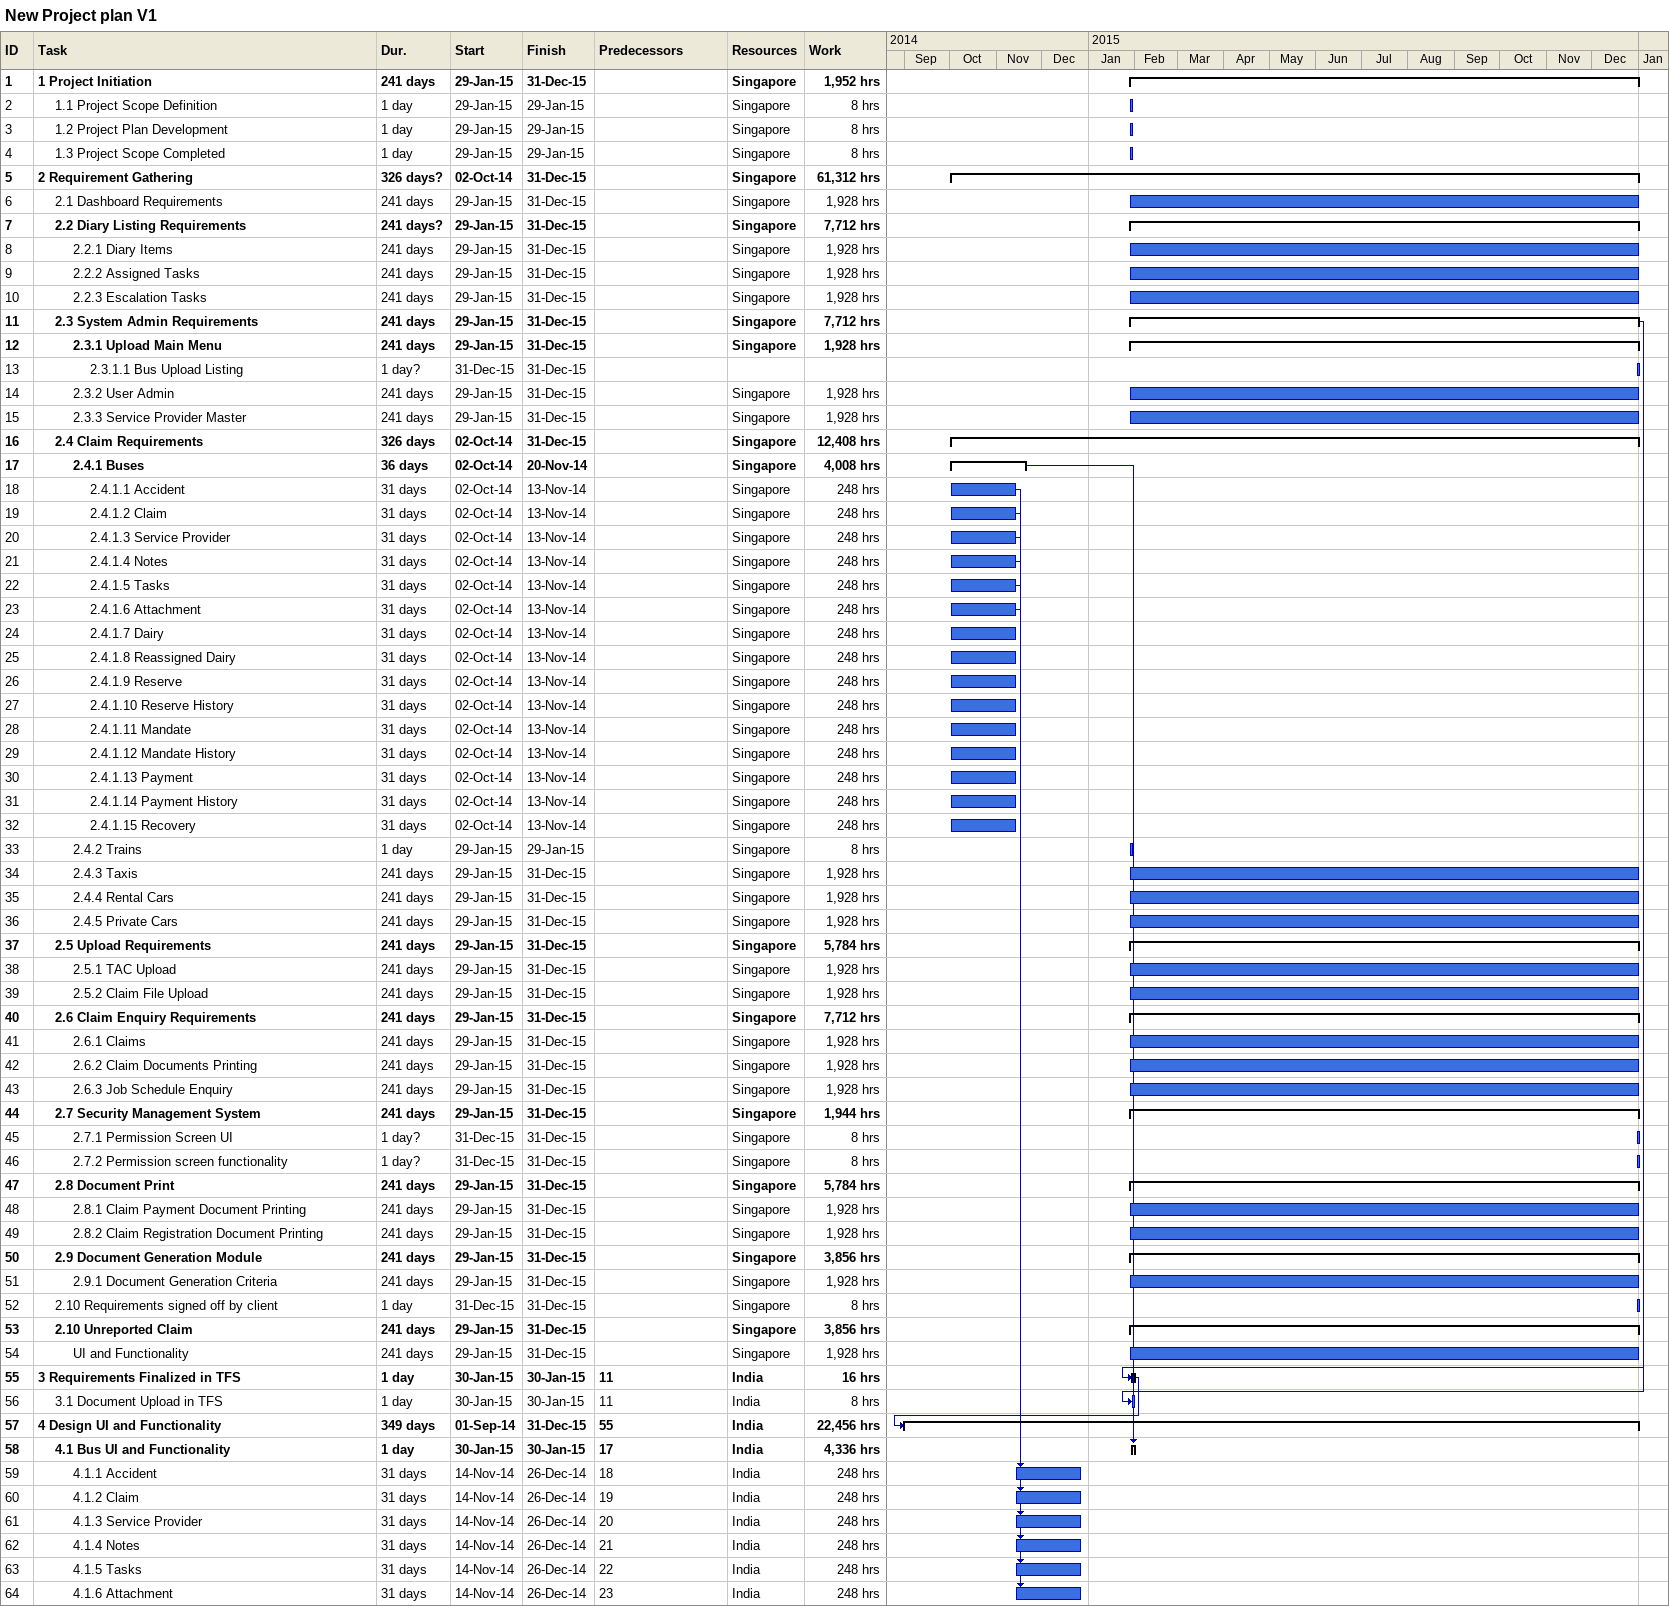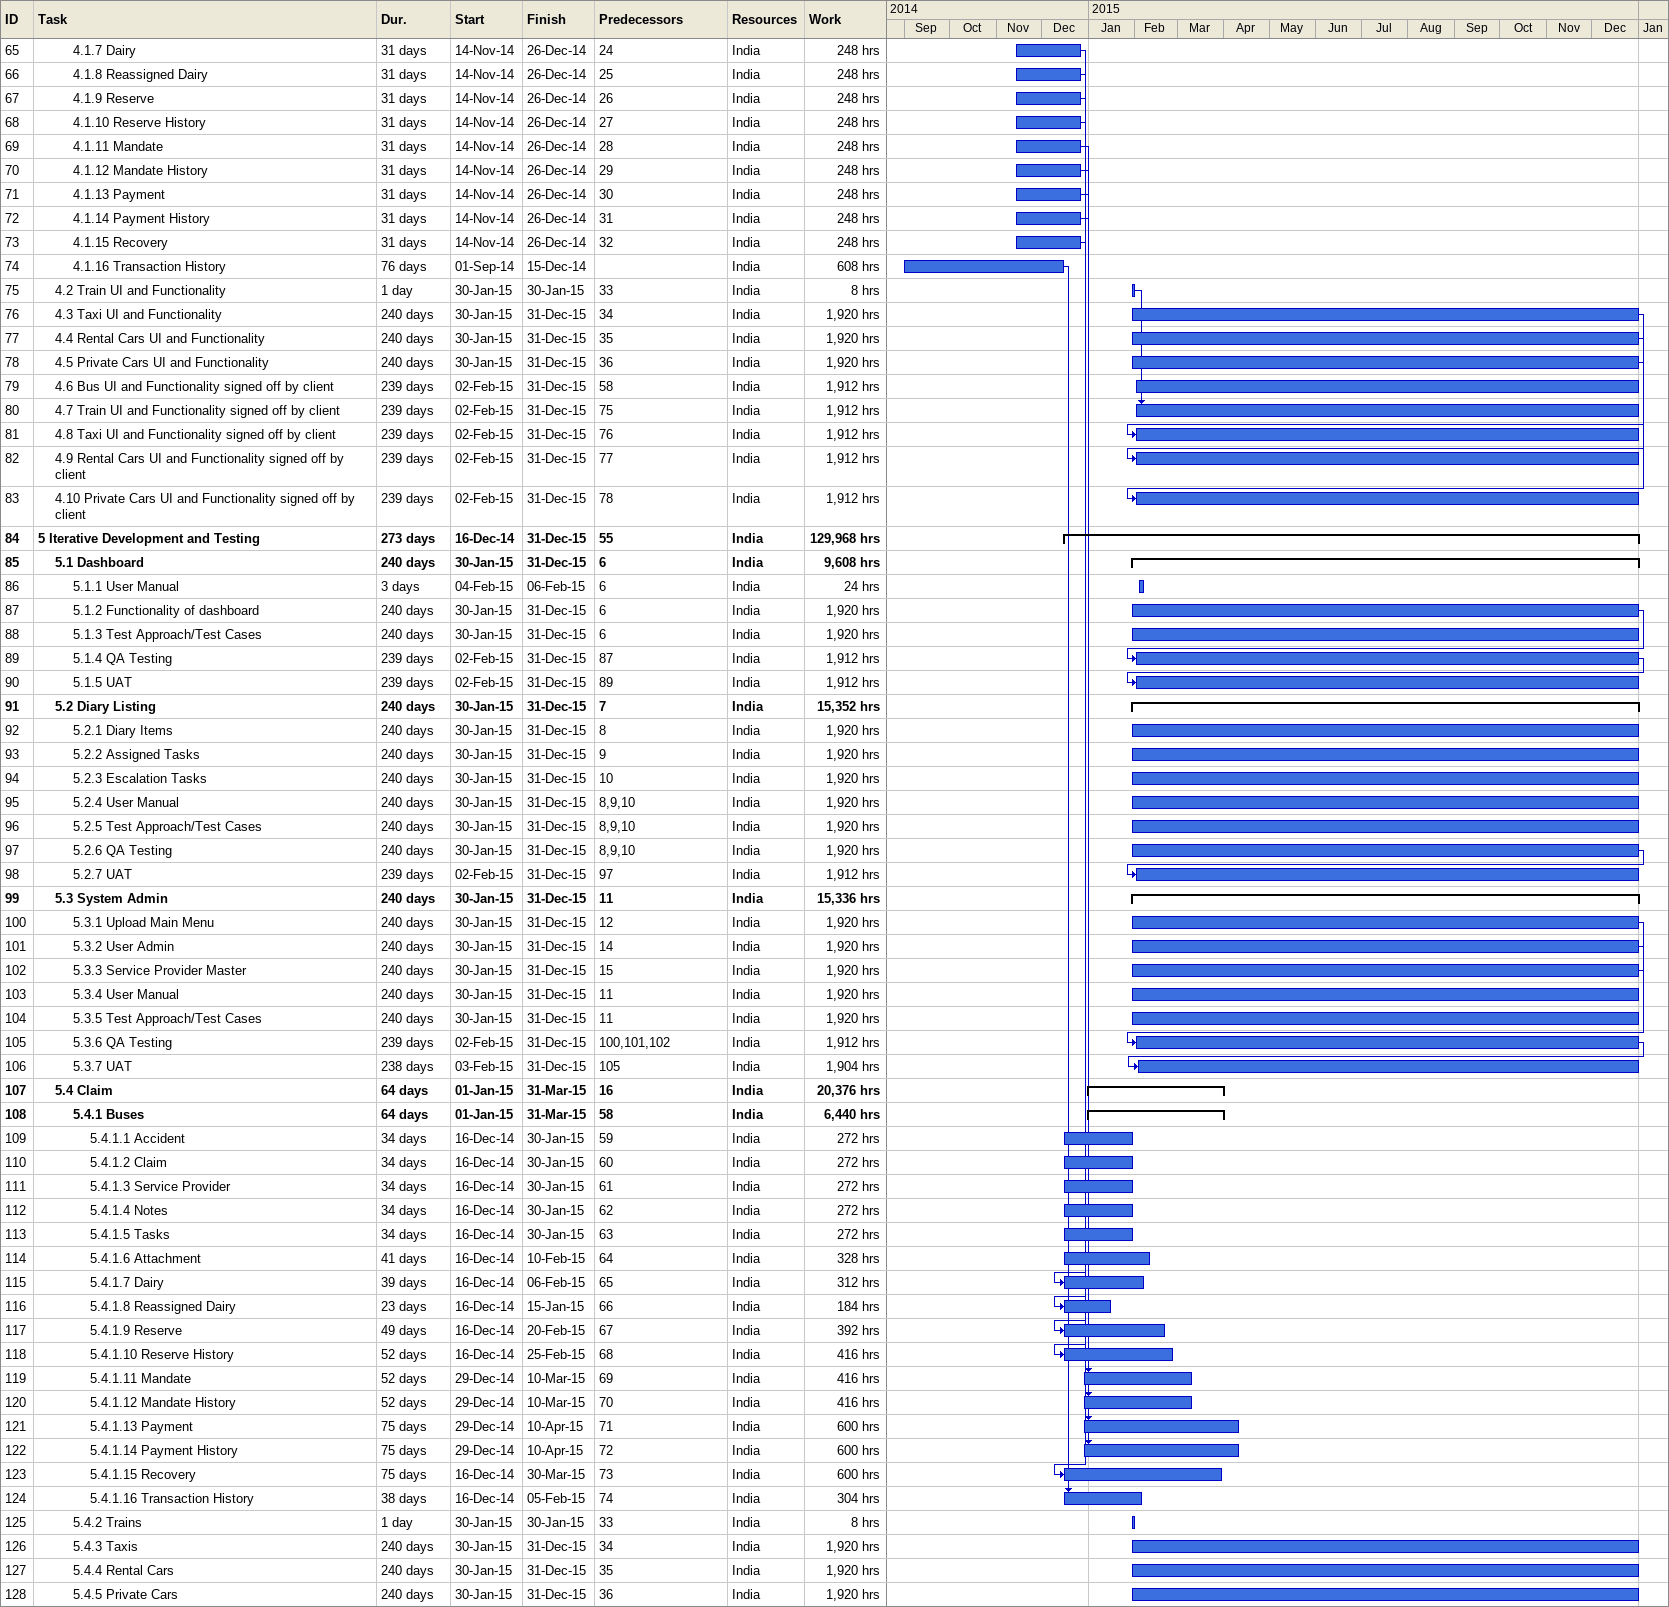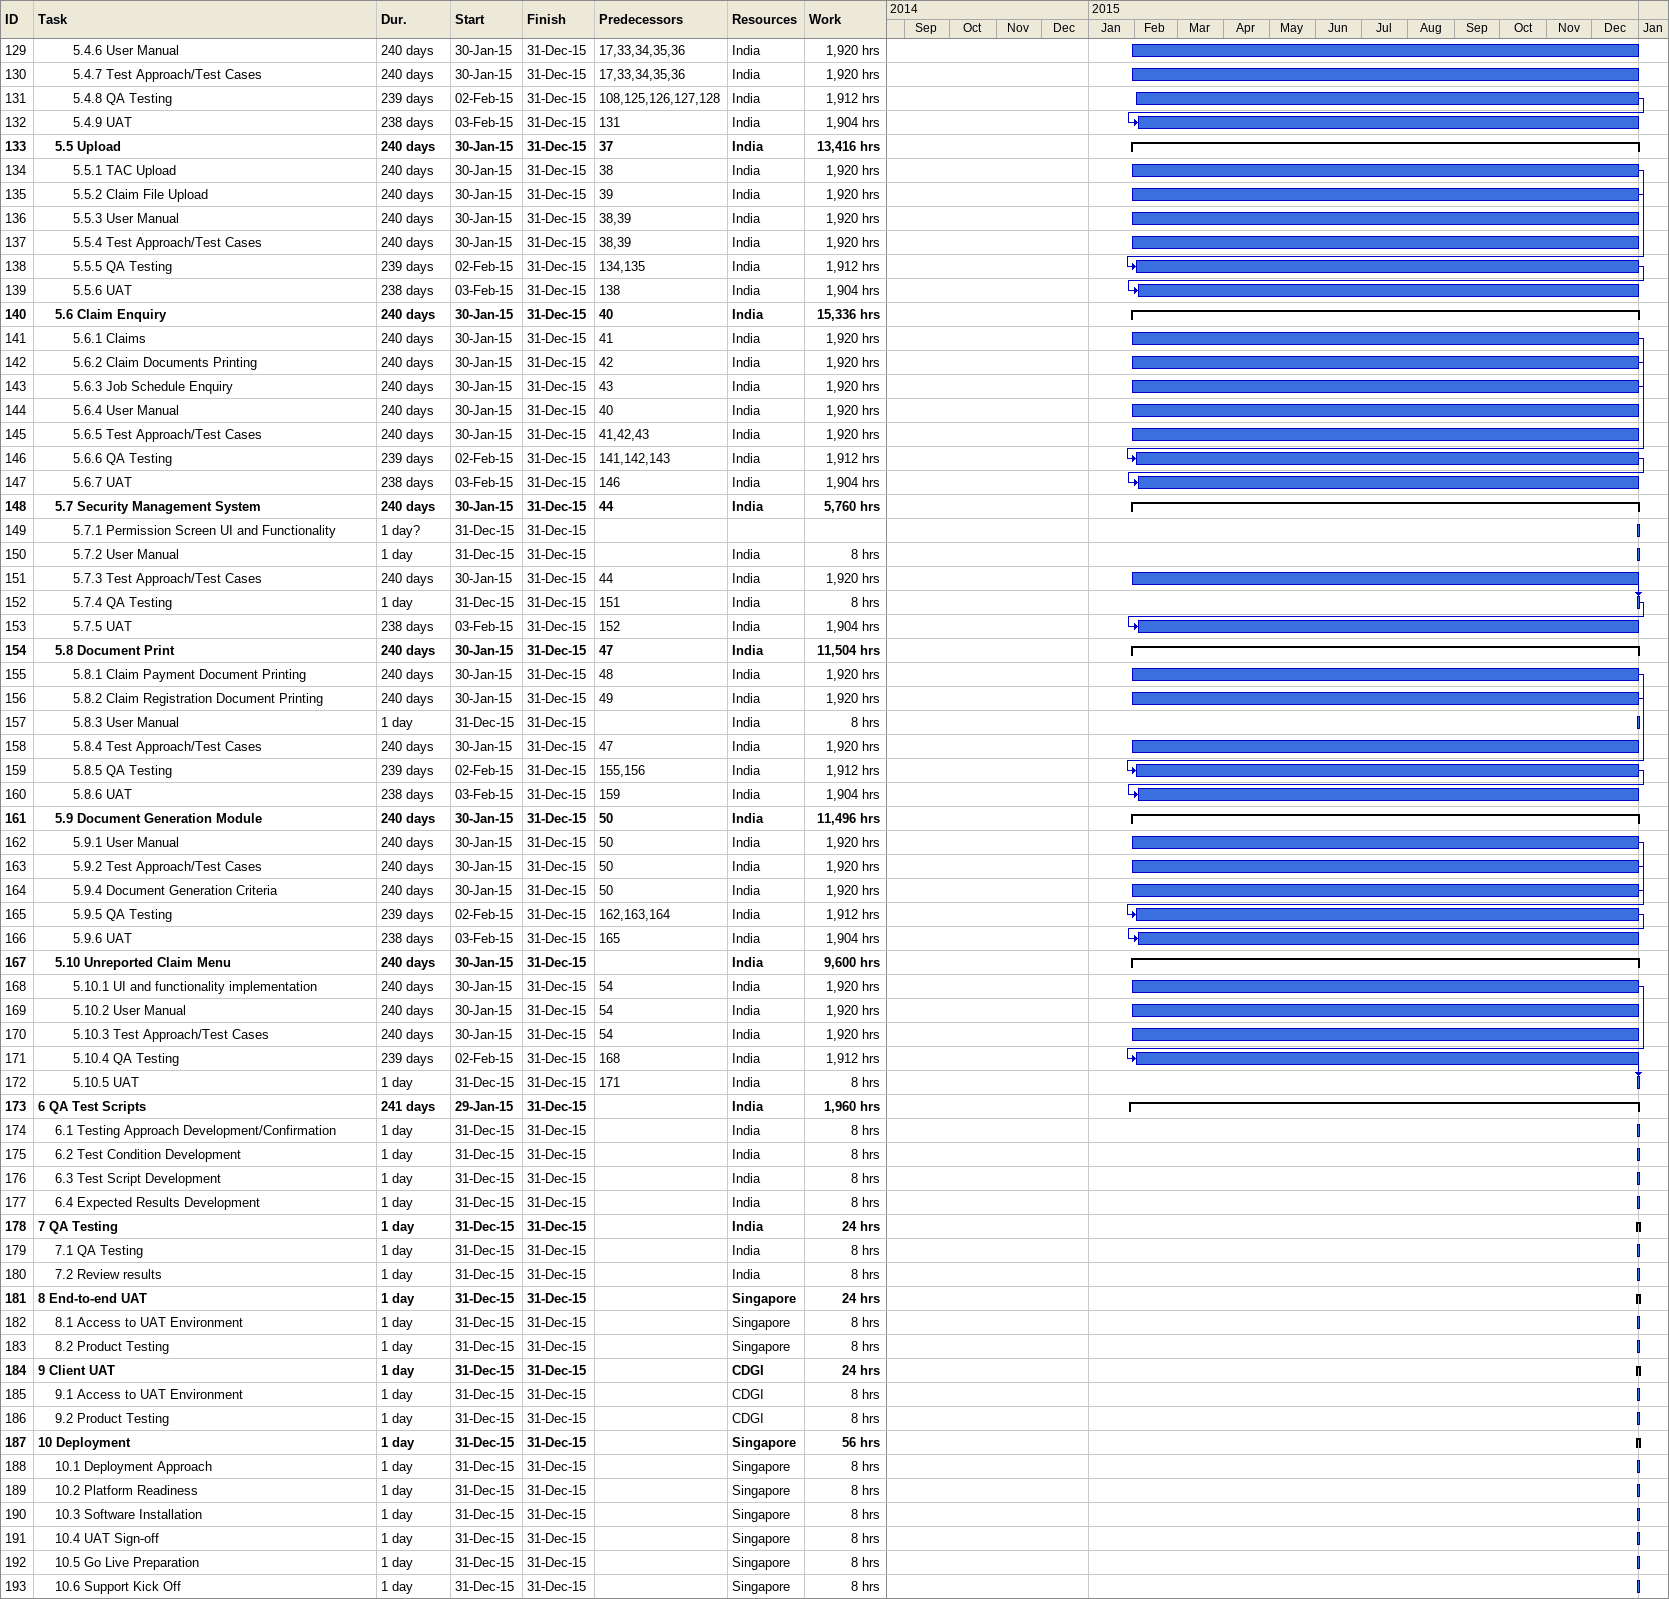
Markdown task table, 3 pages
New Project plan V1

| ID | Level | Task | Duration | Start | Finish | Predecessors | Resources | Work (h) |
|---|---|---|---|---|---|---|---|---|
| 1 | 1 | **1 Project Initiation** | 241d | 2015-01-29 | 2015-12-31 |  | Singapore | 1952 |
| 2 | 2 | 1.1 Project Scope Definition | 1d | 2015-01-29 | 2015-01-29 |  | Singapore | 8 |
| 3 | 2 | 1.2 Project Plan Development | 1d | 2015-01-29 | 2015-01-29 |  | Singapore | 8 |
| 4 | 2 | 1.3 Project Scope Completed | 1d | 2015-01-29 | 2015-01-29 |  | Singapore | 8 |
| 5 | 1 | **2 Requirement Gathering** | 326d? | 2014-10-02 | 2015-12-31 |  | Singapore | 61312 |
| 6 | 2 | 2.1 Dashboard Requirements | 241d | 2015-01-29 | 2015-12-31 |  | Singapore | 1928 |
| 7 | 2 | **2.2 Diary Listing Requirements** | 241d? | 2015-01-29 | 2015-12-31 |  | Singapore | 7712 |
| 8 | 3 | 2.2.1 Diary Items | 241d | 2015-01-29 | 2015-12-31 |  | Singapore | 1928 |
| 9 | 3 | 2.2.2 Assigned Tasks | 241d | 2015-01-29 | 2015-12-31 |  | Singapore | 1928 |
| 10 | 3 | 2.2.3 Escalation Tasks | 241d | 2015-01-29 | 2015-12-31 |  | Singapore | 1928 |
| 11 | 2 | **2.3 System Admin Requirements** | 241d | 2015-01-29 | 2015-12-31 |  | Singapore | 7712 |
| 12 | 3 | **2.3.1 Upload Main Menu** | 241d | 2015-01-29 | 2015-12-31 |  | Singapore | 1928 |
| 13 | 4 | 2.3.1.1 Bus Upload Listing | 1d? | 2015-12-31 | 2015-12-31 |  |  |  |
| 14 | 3 | 2.3.2 User Admin | 241d | 2015-01-29 | 2015-12-31 |  | Singapore | 1928 |
| 15 | 3 | 2.3.3 Service Provider Master | 241d | 2015-01-29 | 2015-12-31 |  | Singapore | 1928 |
| 16 | 2 | **2.4 Claim Requirements** | 326d | 2014-10-02 | 2015-12-31 |  | Singapore | 12408 |
| 17 | 3 | **2.4.1 Buses** | 36d | 2014-10-02 | 2014-11-20 |  | Singapore | 4008 |
| 18 | 4 | 2.4.1.1 Accident | 31d | 2014-10-02 | 2014-11-13 |  | Singapore | 248 |
| 19 | 4 | 2.4.1.2 Claim | 31d | 2014-10-02 | 2014-11-13 |  | Singapore | 248 |
| 20 | 4 | 2.4.1.3 Service Provider | 31d | 2014-10-02 | 2014-11-13 |  | Singapore | 248 |
| 21 | 4 | 2.4.1.4 Notes | 31d | 2014-10-02 | 2014-11-13 |  | Singapore | 248 |
| 22 | 4 | 2.4.1.5 Tasks | 31d | 2014-10-02 | 2014-11-13 |  | Singapore | 248 |
| 23 | 4 | 2.4.1.6 Attachment | 31d | 2014-10-02 | 2014-11-13 |  | Singapore | 248 |
| 24 | 4 | 2.4.1.7 Dairy | 31d | 2014-10-02 | 2014-11-13 |  | Singapore | 248 |
| 25 | 4 | 2.4.1.8 Reassigned Dairy | 31d | 2014-10-02 | 2014-11-13 |  | Singapore | 248 |
| 26 | 4 | 2.4.1.9 Reserve | 31d | 2014-10-02 | 2014-11-13 |  | Singapore | 248 |
| 27 | 4 | 2.4.1.10 Reserve History | 31d | 2014-10-02 | 2014-11-13 |  | Singapore | 248 |
| 28 | 4 | 2.4.1.11 Mandate | 31d | 2014-10-02 | 2014-11-13 |  | Singapore | 248 |
| 29 | 4 | 2.4.1.12 Mandate History | 31d | 2014-10-02 | 2014-11-13 |  | Singapore | 248 |
| 30 | 4 | 2.4.1.13 Payment | 31d | 2014-10-02 | 2014-11-13 |  | Singapore | 248 |
| 31 | 4 | 2.4.1.14 Payment History | 31d | 2014-10-02 | 2014-11-13 |  | Singapore | 248 |
| 32 | 4 | 2.4.1.15 Recovery | 31d | 2014-10-02 | 2014-11-13 |  | Singapore | 248 |
| 33 | 3 | 2.4.2 Trains | 1d | 2015-01-29 | 2015-01-29 |  | Singapore | 8 |
| 34 | 3 | 2.4.3 Taxis | 241d | 2015-01-29 | 2015-12-31 |  | Singapore | 1928 |
| 35 | 3 | 2.4.4 Rental Cars | 241d | 2015-01-29 | 2015-12-31 |  | Singapore | 1928 |
| 36 | 3 | 2.4.5 Private Cars | 241d | 2015-01-29 | 2015-12-31 |  | Singapore | 1928 |
| 37 | 2 | **2.5 Upload Requirements** | 241d | 2015-01-29 | 2015-12-31 |  | Singapore | 5784 |
| 38 | 3 | 2.5.1 TAC Upload | 241d | 2015-01-29 | 2015-12-31 |  | Singapore | 1928 |
| 39 | 3 | 2.5.2 Claim File Upload | 241d | 2015-01-29 | 2015-12-31 |  | Singapore | 1928 |
| 40 | 2 | **2.6 Claim Enquiry Requirements** | 241d | 2015-01-29 | 2015-12-31 |  | Singapore | 7712 |
| 41 | 3 | 2.6.1 Claims | 241d | 2015-01-29 | 2015-12-31 |  | Singapore | 1928 |
| 42 | 3 | 2.6.2 Claim Documents Printing | 241d | 2015-01-29 | 2015-12-31 |  | Singapore | 1928 |
| 43 | 3 | 2.6.3 Job Schedule Enquiry | 241d | 2015-01-29 | 2015-12-31 |  | Singapore | 1928 |
| 44 | 2 | **2.7 Security Management System** | 241d | 2015-01-29 | 2015-12-31 |  | Singapore | 1944 |
| 45 | 3 | 2.7.1 Permission Screen UI | 1d? | 2015-12-31 | 2015-12-31 |  | Singapore | 8 |
| 46 | 3 | 2.7.2 Permission screen functionality | 1d? | 2015-12-31 | 2015-12-31 |  | Singapore | 8 |
| 47 | 2 | **2.8 Document Print** | 241d | 2015-01-29 | 2015-12-31 |  | Singapore | 5784 |
| 48 | 3 | 2.8.1 Claim Payment Document Printing | 241d | 2015-01-29 | 2015-12-31 |  | Singapore | 1928 |
| 49 | 3 | 2.8.2 Claim Registration Document Printing | 241d | 2015-01-29 | 2015-12-31 |  | Singapore | 1928 |
| 50 | 2 | **2.9 Document Generation Module** | 241d | 2015-01-29 | 2015-12-31 |  | Singapore | 3856 |
| 51 | 3 | 2.9.1 Document Generation Criteria | 241d | 2015-01-29 | 2015-12-31 |  | Singapore | 1928 |
| 52 | 2 | 2.10 Requirements signed off by client | 1d | 2015-12-31 | 2015-12-31 |  | Singapore | 8 |
| 53 | 2 | **2.10 Unreported Claim** | 241d | 2015-01-29 | 2015-12-31 |  | Singapore | 3856 |
| 54 | 3 | UI and Functionality | 241d | 2015-01-29 | 2015-12-31 |  | Singapore | 1928 |
| 55 | 1 | **3 Requirements Finalized in TFS** | 1d | 2015-01-30 | 2015-01-30 | 11 | India | 16 |
| 56 | 2 | 3.1 Document Upload in TFS | 1d | 2015-01-30 | 2015-01-30 | 11 | India | 8 |
| 57 | 1 | **4 Design UI and Functionality** | 349d | 2014-09-01 | 2015-12-31 | 55 | India | 22456 |
| 58 | 2 | **4.1 Bus UI and Functionality** | 1d | 2015-01-30 | 2015-01-30 | 17 | India | 4336 |
| 59 | 3 | 4.1.1 Accident | 31d | 2014-11-14 | 2014-12-26 | 18 | India | 248 |
| 60 | 3 | 4.1.2 Claim | 31d | 2014-11-14 | 2014-12-26 | 19 | India | 248 |
| 61 | 3 | 4.1.3 Service Provider | 31d | 2014-11-14 | 2014-12-26 | 20 | India | 248 |
| 62 | 3 | 4.1.4 Notes | 31d | 2014-11-14 | 2014-12-26 | 21 | India | 248 |
| 63 | 3 | 4.1.5 Tasks | 31d | 2014-11-14 | 2014-12-26 | 22 | India | 248 |
| 64 | 3 | 4.1.6 Attachment | 31d | 2014-11-14 | 2014-12-26 | 23 | India | 248 |
| 65 | 3 | 4.1.7 Dairy | 31d | 2014-11-14 | 2014-12-26 | 24 | India | 248 |
| 66 | 3 | 4.1.8 Reassigned Dairy | 31d | 2014-11-14 | 2014-12-26 | 25 | India | 248 |
| 67 | 3 | 4.1.9 Reserve | 31d | 2014-11-14 | 2014-12-26 | 26 | India | 248 |
| 68 | 3 | 4.1.10 Reserve History | 31d | 2014-11-14 | 2014-12-26 | 27 | India | 248 |
| 69 | 3 | 4.1.11 Mandate | 31d | 2014-11-14 | 2014-12-26 | 28 | India | 248 |
| 70 | 3 | 4.1.12 Mandate History | 31d | 2014-11-14 | 2014-12-26 | 29 | India | 248 |
| 71 | 3 | 4.1.13 Payment | 31d | 2014-11-14 | 2014-12-26 | 30 | India | 248 |
| 72 | 3 | 4.1.14 Payment History | 31d | 2014-11-14 | 2014-12-26 | 31 | India | 248 |
| 73 | 3 | 4.1.15 Recovery | 31d | 2014-11-14 | 2014-12-26 | 32 | India | 248 |
| 74 | 3 | 4.1.16 Transaction History | 76d | 2014-09-01 | 2014-12-15 |  | India | 608 |
| 75 | 2 | 4.2 Train UI and Functionality | 1d | 2015-01-30 | 2015-01-30 | 33 | India | 8 |
| 76 | 2 | 4.3 Taxi UI and Functionality | 240d | 2015-01-30 | 2015-12-31 | 34 | India | 1920 |
| 77 | 2 | 4.4 Rental Cars UI and Functionality | 240d | 2015-01-30 | 2015-12-31 | 35 | India | 1920 |
| 78 | 2 | 4.5 Private Cars UI and Functionality | 240d | 2015-01-30 | 2015-12-31 | 36 | India | 1920 |
| 79 | 2 | 4.6 Bus UI and Functionality signed off by client | 239d | 2015-02-02 | 2015-12-31 | 58 | India | 1912 |
| 80 | 2 | 4.7 Train UI and Functionality signed off by client | 239d | 2015-02-02 | 2015-12-31 | 75 | India | 1912 |
| 81 | 2 | 4.8 Taxi UI and Functionality signed off by client | 239d | 2015-02-02 | 2015-12-31 | 76 | India | 1912 |
| 82 | 2 | 4.9 Rental Cars UI and Functionality signed off by client | 239d | 2015-02-02 | 2015-12-31 | 77 | India | 1912 |
| 83 | 2 | 4.10 Private Cars UI and Functionality signed off by client | 239d | 2015-02-02 | 2015-12-31 | 78 | India | 1912 |
| 84 | 1 | **5 Iterative Development and Testing** | 273d | 2014-12-16 | 2015-12-31 | 55 | India | 129968 |
| 85 | 2 | **5.1 Dashboard** | 240d | 2015-01-30 | 2015-12-31 | 6 | India | 9608 |
| 86 | 3 | 5.1.1 User Manual | 3d | 2015-02-04 | 2015-02-06 | 6 | India | 24 |
| 87 | 3 | 5.1.2 Functionality of dashboard | 240d | 2015-01-30 | 2015-12-31 | 6 | India | 1920 |
| 88 | 3 | 5.1.3 Test Approach/Test Cases | 240d | 2015-01-30 | 2015-12-31 | 6 | India | 1920 |
| 89 | 3 | 5.1.4 QA Testing | 239d | 2015-02-02 | 2015-12-31 | 87 | India | 1912 |
| 90 | 3 | 5.1.5 UAT | 239d | 2015-02-02 | 2015-12-31 | 89 | India | 1912 |
| 91 | 2 | **5.2 Diary Listing** | 240d | 2015-01-30 | 2015-12-31 | 7 | India | 15352 |
| 92 | 3 | 5.2.1 Diary Items | 240d | 2015-01-30 | 2015-12-31 | 8 | India | 1920 |
| 93 | 3 | 5.2.2 Assigned Tasks | 240d | 2015-01-30 | 2015-12-31 | 9 | India | 1920 |
| 94 | 3 | 5.2.3 Escalation Tasks | 240d | 2015-01-30 | 2015-12-31 | 10 | India | 1920 |
| 95 | 3 | 5.2.4 User Manual | 240d | 2015-01-30 | 2015-12-31 | 8, 9, 10 | India | 1920 |
| 96 | 3 | 5.2.5 Test Approach/Test Cases | 240d | 2015-01-30 | 2015-12-31 | 8, 9, 10 | India | 1920 |
| 97 | 3 | 5.2.6 QA Testing | 240d | 2015-01-30 | 2015-12-31 | 8, 9, 10 | India | 1920 |
| 98 | 3 | 5.2.7 UAT | 239d | 2015-02-02 | 2015-12-31 | 97 | India | 1912 |
| 99 | 2 | **5.3 System Admin** | 240d | 2015-01-30 | 2015-12-31 | 11 | India | 15336 |
| 100 | 3 | 5.3.1 Upload Main Menu | 240d | 2015-01-30 | 2015-12-31 | 12 | India | 1920 |
| 101 | 3 | 5.3.2 User Admin | 240d | 2015-01-30 | 2015-12-31 | 14 | India | 1920 |
| 102 | 3 | 5.3.3 Service Provider Master | 240d | 2015-01-30 | 2015-12-31 | 15 | India | 1920 |
| 103 | 3 | 5.3.4 User Manual | 240d | 2015-01-30 | 2015-12-31 | 11 | India | 1920 |
| 104 | 3 | 5.3.5 Test Approach/Test Cases | 240d | 2015-01-30 | 2015-12-31 | 11 | India | 1920 |
| 105 | 3 | 5.3.6 QA Testing | 239d | 2015-02-02 | 2015-12-31 | 100, 101, 102 | India | 1912 |
| 106 | 3 | 5.3.7 UAT | 238d | 2015-02-03 | 2015-12-31 | 105 | India | 1904 |
| 107 | 2 | **5.4 Claim** | 64d | 2015-01-01 | 2015-03-31 | 16 | India | 20376 |
| 108 | 3 | **5.4.1 Buses** | 64d | 2015-01-01 | 2015-03-31 | 58 | India | 6440 |
| 109 | 4 | 5.4.1.1 Accident | 34d | 2014-12-16 | 2015-01-30 | 59 | India | 272 |
| 110 | 4 | 5.4.1.2 Claim | 34d | 2014-12-16 | 2015-01-30 | 60 | India | 272 |
| 111 | 4 | 5.4.1.3 Service Provider | 34d | 2014-12-16 | 2015-01-30 | 61 | India | 272 |
| 112 | 4 | 5.4.1.4 Notes | 34d | 2014-12-16 | 2015-01-30 | 62 | India | 272 |
| 113 | 4 | 5.4.1.5 Tasks | 34d | 2014-12-16 | 2015-01-30 | 63 | India | 272 |
| 114 | 4 | 5.4.1.6 Attachment | 41d | 2014-12-16 | 2015-02-10 | 64 | India | 328 |
| 115 | 4 | 5.4.1.7 Dairy | 39d | 2014-12-16 | 2015-02-06 | 65 | India | 312 |
| 116 | 4 | 5.4.1.8 Reassigned Dairy | 23d | 2014-12-16 | 2015-01-15 | 66 | India | 184 |
| 117 | 4 | 5.4.1.9 Reserve | 49d | 2014-12-16 | 2015-02-20 | 67 | India | 392 |
| 118 | 4 | 5.4.1.10 Reserve History | 52d | 2014-12-16 | 2015-02-25 | 68 | India | 416 |
| 119 | 4 | 5.4.1.11 Mandate | 52d | 2014-12-29 | 2015-03-10 | 69 | India | 416 |
| 120 | 4 | 5.4.1.12 Mandate History | 52d | 2014-12-29 | 2015-03-10 | 70 | India | 416 |
| 121 | 4 | 5.4.1.13 Payment | 75d | 2014-12-29 | 2015-04-10 | 71 | India | 600 |
| 122 | 4 | 5.4.1.14 Payment History | 75d | 2014-12-29 | 2015-04-10 | 72 | India | 600 |
| 123 | 4 | 5.4.1.15 Recovery | 75d | 2014-12-16 | 2015-03-30 | 73 | India | 600 |
| 124 | 4 | 5.4.1.16 Transaction History | 38d | 2014-12-16 | 2015-02-05 | 74 | India | 304 |
| 125 | 3 | 5.4.2 Trains | 1d | 2015-01-30 | 2015-01-30 | 33 | India | 8 |
| 126 | 3 | 5.4.3 Taxis | 240d | 2015-01-30 | 2015-12-31 | 34 | India | 1920 |
| 127 | 3 | 5.4.4 Rental Cars | 240d | 2015-01-30 | 2015-12-31 | 35 | India | 1920 |
| 128 | 3 | 5.4.5 Private Cars | 240d | 2015-01-30 | 2015-12-31 | 36 | India | 1920 |
| 129 | 3 | 5.4.6 User Manual | 240d | 2015-01-30 | 2015-12-31 | 17, 33, 34, 35, 36 | India | 1920 |
| 130 | 3 | 5.4.7 Test Approach/Test Cases | 240d | 2015-01-30 | 2015-12-31 | 17, 33, 34, 35, 36 | India | 1920 |
| 131 | 3 | 5.4.8 QA Testing | 239d | 2015-02-02 | 2015-12-31 | 108, 125, 126, 127, 128 | India | 1912 |
| 132 | 3 | 5.4.9 UAT | 238d | 2015-02-03 | 2015-12-31 | 131 | India | 1904 |
| 133 | 2 | **5.5 Upload** | 240d | 2015-01-30 | 2015-12-31 | 37 | India | 13416 |
| 134 | 3 | 5.5.1 TAC Upload | 240d | 2015-01-30 | 2015-12-31 | 38 | India | 1920 |
| 135 | 3 | 5.5.2 Claim File Upload | 240d | 2015-01-30 | 2015-12-31 | 39 | India | 1920 |
| 136 | 3 | 5.5.3 User Manual | 240d | 2015-01-30 | 2015-12-31 | 38, 39 | India | 1920 |
| 137 | 3 | 5.5.4 Test Approach/Test Cases | 240d | 2015-01-30 | 2015-12-31 | 38, 39 | India | 1920 |
| 138 | 3 | 5.5.5 QA Testing | 239d | 2015-02-02 | 2015-12-31 | 134, 135 | India | 1912 |
| 139 | 3 | 5.5.6 UAT | 238d | 2015-02-03 | 2015-12-31 | 138 | India | 1904 |
| 140 | 2 | **5.6 Claim Enquiry** | 240d | 2015-01-30 | 2015-12-31 | 40 | India | 15336 |
| 141 | 3 | 5.6.1 Claims | 240d | 2015-01-30 | 2015-12-31 | 41 | India | 1920 |
| 142 | 3 | 5.6.2 Claim Documents Printing | 240d | 2015-01-30 | 2015-12-31 | 42 | India | 1920 |
| 143 | 3 | 5.6.3 Job Schedule Enquiry | 240d | 2015-01-30 | 2015-12-31 | 43 | India | 1920 |
| 144 | 3 | 5.6.4 User Manual | 240d | 2015-01-30 | 2015-12-31 | 40 | India | 1920 |
| 145 | 3 | 5.6.5 Test Approach/Test Cases | 240d | 2015-01-30 | 2015-12-31 | 41, 42, 43 | India | 1920 |
| 146 | 3 | 5.6.6 QA Testing | 239d | 2015-02-02 | 2015-12-31 | 141, 142, 143 | India | 1912 |
| 147 | 3 | 5.6.7 UAT | 238d | 2015-02-03 | 2015-12-31 | 146 | India | 1904 |
| 148 | 2 | **5.7 Security Management System** | 240d | 2015-01-30 | 2015-12-31 | 44 | India | 5760 |
| 149 | 3 | 5.7.1 Permission Screen UI and Functionality | 1d? | 2015-12-31 | 2015-12-31 |  |  |  |
| 150 | 3 | 5.7.2 User Manual | 1d | 2015-12-31 | 2015-12-31 |  | India | 8 |
| 151 | 3 | 5.7.3 Test Approach/Test Cases | 240d | 2015-01-30 | 2015-12-31 | 44 | India | 1920 |
| 152 | 3 | 5.7.4 QA Testing | 1d | 2015-12-31 | 2015-12-31 | 151 | India | 8 |
| 153 | 3 | 5.7.5 UAT | 238d | 2015-02-03 | 2015-12-31 | 152 | India | 1904 |
| 154 | 2 | **5.8 Document Print** | 240d | 2015-01-30 | 2015-12-31 | 47 | India | 11504 |
| 155 | 3 | 5.8.1 Claim Payment Document Printing | 240d | 2015-01-30 | 2015-12-31 | 48 | India | 1920 |
| 156 | 3 | 5.8.2 Claim Registration Document Printing | 240d | 2015-01-30 | 2015-12-31 | 49 | India | 1920 |
| 157 | 3 | 5.8.3 User Manual | 1d | 2015-12-31 | 2015-12-31 |  | India | 8 |
| 158 | 3 | 5.8.4 Test Approach/Test Cases | 240d | 2015-01-30 | 2015-12-31 | 47 | India | 1920 |
| 159 | 3 | 5.8.5 QA Testing | 239d | 2015-02-02 | 2015-12-31 | 155, 156 | India | 1912 |
| 160 | 3 | 5.8.6 UAT | 238d | 2015-02-03 | 2015-12-31 | 159 | India | 1904 |
| 161 | 2 | **5.9 Document Generation Module** | 240d | 2015-01-30 | 2015-12-31 | 50 | India | 11496 |
| 162 | 3 | 5.9.1 User Manual | 240d | 2015-01-30 | 2015-12-31 | 50 | India | 1920 |
| 163 | 3 | 5.9.2 Test Approach/Test Cases | 240d | 2015-01-30 | 2015-12-31 | 50 | India | 1920 |
| 164 | 3 | 5.9.4 Document Generation Criteria | 240d | 2015-01-30 | 2015-12-31 | 50 | India | 1920 |
| 165 | 3 | 5.9.5 QA Testing | 239d | 2015-02-02 | 2015-12-31 | 162, 163, 164 | India | 1912 |
| 166 | 3 | 5.9.6 UAT | 238d | 2015-02-03 | 2015-12-31 | 165 | India | 1904 |
| 167 | 2 | **5.10 Unreported Claim Menu** | 240d | 2015-01-30 | 2015-12-31 |  | India | 9600 |
| 168 | 3 | 5.10.1 UI and functionality implementation | 240d | 2015-01-30 | 2015-12-31 | 54 | India | 1920 |
| 169 | 3 | 5.10.2 User Manual | 240d | 2015-01-30 | 2015-12-31 | 54 | India | 1920 |
| 170 | 3 | 5.10.3 Test Approach/Test Cases | 240d | 2015-01-30 | 2015-12-31 | 54 | India | 1920 |
| 171 | 3 | 5.10.4 QA Testing | 239d | 2015-02-02 | 2015-12-31 | 168 | India | 1912 |
| 172 | 3 | 5.10.5 UAT | 1d | 2015-12-31 | 2015-12-31 | 171 | India | 8 |
| 173 | 1 | **6 QA Test Scripts** | 241d | 2015-01-29 | 2015-12-31 |  | India | 1960 |
| 174 | 2 | 6.1 Testing Approach Development/Confirmation | 1d | 2015-12-31 | 2015-12-31 |  | India | 8 |
| 175 | 2 | 6.2 Test Condition Development | 1d | 2015-12-31 | 2015-12-31 |  | India | 8 |
| 176 | 2 | 6.3 Test Script Development | 1d | 2015-12-31 | 2015-12-31 |  | India | 8 |
| 177 | 2 | 6.4 Expected Results Development | 1d | 2015-12-31 | 2015-12-31 |  | India | 8 |
| 178 | 1 | **7 QA Testing** | 1d | 2015-12-31 | 2015-12-31 |  | India | 24 |
| 179 | 2 | 7.1 QA Testing | 1d | 2015-12-31 | 2015-12-31 |  | India | 8 |
| 180 | 2 | 7.2 Review results | 1d | 2015-12-31 | 2015-12-31 |  | India | 8 |
| 181 | 1 | **8 End-to-end UAT** | 1d | 2015-12-31 | 2015-12-31 |  | Singapore | 24 |
| 182 | 2 | 8.1 Access to UAT Environment | 1d | 2015-12-31 | 2015-12-31 |  | Singapore | 8 |
| 183 | 2 | 8.2 Product Testing | 1d | 2015-12-31 | 2015-12-31 |  | Singapore | 8 |
| 184 | 1 | **9 Client UAT** | 1d | 2015-12-31 | 2015-12-31 |  | CDGI | 24 |
| 185 | 2 | 9.1 Access to UAT Environment | 1d | 2015-12-31 | 2015-12-31 |  | CDGI | 8 |
| 186 | 2 | 9.2 Product Testing | 1d | 2015-12-31 | 2015-12-31 |  | CDGI | 8 |
| 187 | 1 | **10 Deployment** | 1d | 2015-12-31 | 2015-12-31 |  | Singapore | 56 |
| 188 | 2 | 10.1 Deployment Approach | 1d | 2015-12-31 | 2015-12-31 |  | Singapore | 8 |
| 189 | 2 | 10.2 Platform Readiness | 1d | 2015-12-31 | 2015-12-31 |  | Singapore | 8 |
| 190 | 2 | 10.3 Software Installation | 1d | 2015-12-31 | 2015-12-31 |  | Singapore | 8 |
| 191 | 2 | 10.4 UAT Sign-off | 1d | 2015-12-31 | 2015-12-31 |  | Singapore | 8 |
| 192 | 2 | 10.5 Go Live Preparation | 1d | 2015-12-31 | 2015-12-31 |  | Singapore | 8 |
| 193 | 2 | 10.6 Support Kick Off | 1d | 2015-12-31 | 2015-12-31 |  | Singapore | 8 |
